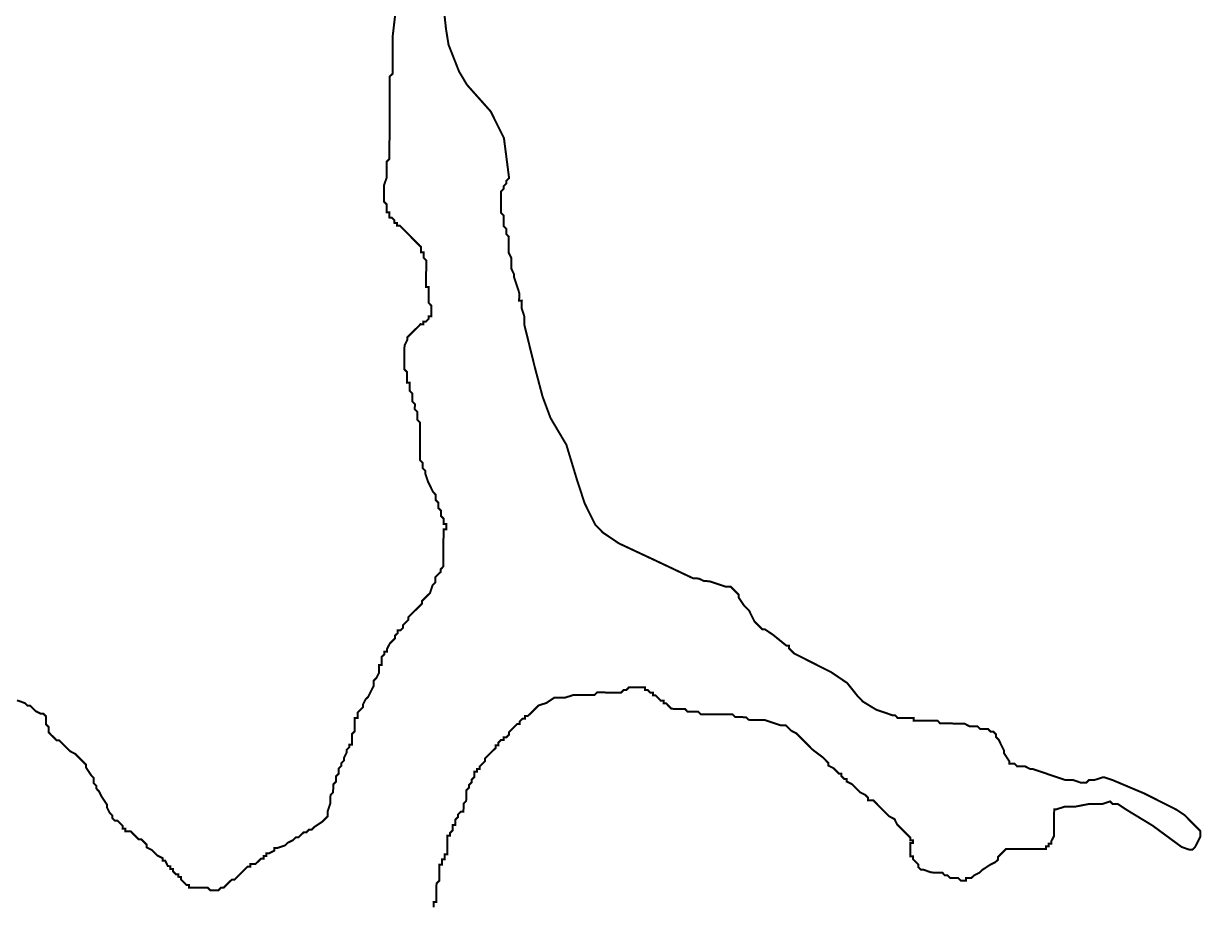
# Model space of a CAD drawing. Header units: metres. Extents: x 290190 to 339802, y 1811045 to 1991312.
# Drawn here: x 322448 to 324234, y 1845663 to 1847000 of the extents above; entities that cross this region are included whole.
import ezdxf

# ---------------------------------------------------------------- set-up
doc = ezdxf.new("R2010")
doc.units = ezdxf.units.M
doc.header["$MEASUREMENT"] = 0
doc.layers.add('HAZARDS LINE', color=1, linetype='Continuous')

msp = doc.modelspace()

# ---------------------------------------------------------------- linework, layer by layer
at = {"layer": 'HAZARDS LINE', "lineweight": 18}
for points in [[(323069.8, 1845660.5, 3.03, 3.03, 0), (323069.8, 1845664.5, 3.03, 3.03, 0), (323069.8, 1845668.6, 3.03, 3.03, 0), (323073.8, 1845668.6, 3.03, 3.03, 0), (323073.9, 1845672.6, 3.03, 3.03, 0), (323073.9, 1845676.6, 3.03, 3.03, 0), (323073.9, 1845680.7, 3.03, 3.03, 0), (323073.9, 1845684.7, 3.03, 3.03, 0), (323073.9, 1845688.7, 3.03, 3.03, 0), (323073.9, 1845692.8, 3.03, 3.03, 0), (323074, 1845696.8, 3.03, 3.03, 0), (323078, 1845700.8, 3.03, 3.03, 0), (323078, 1845704.8, 3.03, 3.03, 0), (323078.1, 1845708.9, 3.03, 3.03, 0), (323078.1, 1845712.9, 3.03, 3.03, 0), (323078.1, 1845717, 3.03, 3.03, 0), (323078.1, 1845721, 3.03, 3.03, 0), (323078.1, 1845725, 3.03, 3.03, 0), (323082.2, 1845725, 3.03, 3.03, 0), (323082.2, 1845729, 3.03, 3.03, 0), (323082.2, 1845733.1, 3.03, 3.03, 0), (323086.2, 1845733.1, 3.03, 3.03, 0), (323086.3, 1845737.1, 3.03, 3.03, 0), (323086.3, 1845741.1, 3.03, 3.03, 0), (323090.3, 1845741.1, 3.03, 3.03, 0), (323090.3, 1845745.1, 3.03, 3.03, 0), (323090.4, 1845749.2, 3.03, 3.03, 0), (323090.4, 1845753.2, 3.03, 3.03, 0), (323090.4, 1845757.2, 3.03, 3.03, 0), (323090.4, 1845761.3, 3.03, 3.03, 0), (323090.4, 1845765.3, 3.03, 3.03, 0), (323090.5, 1845769.3, 3.03, 3.03, 0), (323094.5, 1845769.3, 3.03, 3.03, 0), (323094.5, 1845773.4, 3.03, 3.03, 0), (323098.6, 1845777.4, 3.03, 3.03, 0), (323098.6, 1845781.4, 3.03, 3.03, 0), (323098.6, 1845785.4, 3.03, 3.03, 0), (323102.6, 1845785.4, 3.03, 3.03, 0), (323102.7, 1845789.5, 3.03, 3.03, 0), (323102.7, 1845793.5, 3.03, 3.03, 0), (323106.7, 1845797.5, 3.03, 3.03, 0), (323106.7, 1845801.5, 3.03, 3.03, 0), (323110.8, 1845805.6, 3.03, 3.03, 0), (323114.8, 1845805.5, 3.03, 3.03, 0), (323114.9, 1845809.6, 3.03, 3.03, 0), (323114.9, 1845813.6, 3.03, 3.03, 0), (323114.9, 1845817.6, 3.03, 3.03, 0), (323118.9, 1845821.7, 3.03, 3.03, 0), (323119, 1845825.7, 3.03, 3.03, 0), (323119, 1845829.7, 3.03, 3.03, 0), (323119, 1845833.8, 3.03, 3.03, 0), (323119, 1845837.8, 3.03, 3.03, 0), (323123.1, 1845841.8, 3.03, 3.03, 0), (323123.1, 1845845.8, 3.03, 3.03, 0), (323127.1, 1845849.9, 3.03, 3.03, 0), (323127.2, 1845853.9, 3.03, 3.03, 0), (323131.2, 1845857.9, 3.03, 3.03, 0), (323131.2, 1845861.9, 3.03, 3.03, 0), (323131.3, 1845866, 3.03, 3.03, 0), (323135.3, 1845866, 3.03, 3.03, 0), (323135.3, 1845870, 3.03, 3.03, 0), (323139.3, 1845870, 3.03, 3.03, 0), (323139.4, 1845874, 3.03, 3.03, 0), (323143.4, 1845878, 3.03, 3.03, 0), (323147.5, 1845882, 3.03, 3.03, 0), (323147.5, 1845886.1, 3.03, 3.03, 0), (323151.5, 1845890.1, 3.03, 3.03, 0), (323155.6, 1845894.1, 3.03, 3.03, 0), (323159.6, 1845898.1, 3.03, 3.03, 0), (323163.7, 1845902.1, 3.03, 3.03, 0), (323163.7, 1845906.2, 3.03, 3.03, 0), (323167.8, 1845906.1, 3.03, 3.03, 0), (323167.8, 1845910.2, 3.03, 3.03, 0), (323171.8, 1845914.2, 3.03, 3.03, 0), (323175.9, 1845914.2, 3.03, 3.03, 0), (323175.9, 1845918.2, 3.03, 3.03, 0), (323179.9, 1845918.2, 3.03, 3.03, 0), (323184, 1845922.2, 3.03, 3.03, 0), (323184, 1845926.2, 3.03, 3.03, 0), (323188, 1845930.2, 3.03, 3.03, 0), (323192.1, 1845934.3, 3.03, 3.03, 0), (323196.1, 1845938.3, 3.03, 3.03, 0), (323200.2, 1845938.3, 3.03, 3.03, 0), (323200.2, 1845942.3, 3.03, 3.03, 0), (323204.3, 1845946.3, 3.03, 3.03, 0), (323208.3, 1845946.3, 3.03, 3.03, 0), (323208.3, 1845950.3, 3.03, 3.03, 0), (323212.3, 1845950.3, 3.03, 3.03, 0), (323216.4, 1845954.3, 3.03, 3.03, 0), (323228.6, 1845966.4, 3.03, 3.03, 0), (323240.7, 1845970.3, 3.03, 3.03, 0), (323252.8, 1845978.4, 3.03, 3.03, 0), (323268.9, 1845978.3, 3.03, 3.03, 0), (323281.1, 1845982.2, 3.03, 3.03, 0), (323309.3, 1845982.1, 3.03, 3.03, 0), (323313.3, 1845982.1, 3.03, 3.03, 0), (323317.4, 1845986.1, 3.03, 3.03, 0), (323321.4, 1845986.1, 3.03, 3.03, 0), (323329.5, 1845986.1, 3.03, 3.03, 0), (323333.5, 1845986, 3.03, 3.03, 0), (323337.6, 1845986, 3.03, 3.03, 0), (323341.6, 1845986, 3.03, 3.03, 0), (323345.6, 1845986, 3.03, 3.03, 0), (323349.7, 1845986, 3.03, 3.03, 0), (323353.7, 1845985.9, 3.03, 3.03, 0), (323357.7, 1845989.9, 3.03, 3.03, 0), (323361.8, 1845989.9, 3.03, 3.03, 0), (323365.8, 1845993.9, 3.03, 3.03, 0), (323369.9, 1845993.9, 3.03, 3.03, 0), (323373.9, 1845993.9, 3.03, 3.03, 0), (323377.9, 1845993.9, 3.03, 3.03, 0), (323382, 1845993.9, 3.03, 3.03, 0), (323386, 1845993.8, 3.03, 3.03, 0), (323390, 1845993.8, 3.03, 3.03, 0), (323390, 1845989.8, 3.03, 3.03, 0), (323394.1, 1845989.8, 3.03, 3.03, 0), (323398.1, 1845985.7, 3.03, 3.03, 0), (323402.1, 1845985.7, 3.03, 3.03, 0), (323402.1, 1845981.7, 3.03, 3.03, 0), (323406.1, 1845981.6, 3.03, 3.03, 0), (323410.1, 1845977.6, 3.03, 3.03, 0), (323414.1, 1845973.5, 3.03, 3.03, 0), (323418.2, 1845973.5, 3.03, 3.03, 0), (323418.2, 1845969.5, 3.03, 3.03, 0), (323422.2, 1845969.5, 3.03, 3.03, 0), (323426.2, 1845965.4, 3.03, 3.03, 0), (323430.2, 1845961.4, 3.03, 3.03, 0), (323434.3, 1845961.3, 3.03, 3.03, 0), (323438.3, 1845961.3, 3.03, 3.03, 0), (323442.3, 1845961.3, 3.03, 3.03, 0), (323446.4, 1845961.3, 3.03, 3.03, 0), (323450.4, 1845961.3, 3.03, 3.03, 0), (323454.4, 1845957.2, 3.03, 3.03, 0), (323458.4, 1845957.2, 3.03, 3.03, 0), (323462.5, 1845957.2, 3.03, 3.03, 0), (323466.5, 1845957.2, 3.03, 3.03, 0), (323470.5, 1845957.1, 3.03, 3.03, 0), (323474.6, 1845953.1, 3.03, 3.03, 0), (323478.6, 1845953.1, 3.03, 3.03, 0), (323482.6, 1845953, 3.03, 3.03, 0), (323486.7, 1845953, 3.03, 3.03, 0), (323490.7, 1845953, 3.03, 3.03, 0), (323494.7, 1845953, 3.03, 3.03, 0), (323498.8, 1845953, 3.03, 3.03, 0), (323502.8, 1845952.9, 3.03, 3.03, 0), (323506.8, 1845952.9, 3.03, 3.03, 0), (323510.9, 1845952.9, 3.03, 3.03, 0), (323514.9, 1845952.9, 3.03, 3.03, 0), (323518.9, 1845952.9, 3.03, 3.03, 0), (323523, 1845952.8, 3.03, 3.03, 0), (323527, 1845948.8, 3.03, 3.03, 0), (323531, 1845948.8, 3.03, 3.03, 0), (323535, 1845948.8, 3.03, 3.03, 0), (323539.1, 1845948.7, 3.03, 3.03, 0), (323543.1, 1845948.7, 3.03, 3.03, 0), (323547.1, 1845944.7, 3.03, 3.03, 0), (323551.2, 1845944.6, 3.03, 3.03, 0), (323555.2, 1845944.6, 3.03, 3.03, 0), (323559.2, 1845944.6, 3.03, 3.03, 0), (323563.3, 1845944.6, 3.03, 3.03, 0), (323567.3, 1845944.6, 3.03, 3.03, 0), (323571.3, 1845944.5, 3.03, 3.03, 0), (323583.4, 1845940.4, 3.03, 3.03, 0), (323595.5, 1845936.4, 3.03, 3.03, 0), (323599.5, 1845936.3, 3.03, 3.03, 0), (323603.6, 1845936.3, 3.03, 3.03, 0), (323607.6, 1845932.3, 3.03, 3.03, 0), (323611.6, 1845928.2, 3.03, 3.03, 0), (323619.6, 1845924.1, 3.03, 3.03, 0), (323623.6, 1845920.1, 3.03, 3.03, 0), (323627.7, 1845916, 3.03, 3.03, 0), (323631.7, 1845912, 3.03, 3.03, 0), (323643.7, 1845899.8, 3.03, 3.03, 0), (323659.8, 1845887.6, 3.03, 3.03, 0), (323667.8, 1845879.5, 3.03, 3.03, 0), (323667.8, 1845875.5, 3.03, 3.03, 0), (323675.8, 1845871.4, 3.03, 3.03, 0), (323683.9, 1845863.3, 3.03, 3.03, 0), (323687.9, 1845863.3, 3.03, 3.03, 0), (323687.9, 1845859.3, 3.03, 3.03, 0), (323691.9, 1845855.2, 3.03, 3.03, 0), (323695.9, 1845855.2, 3.03, 3.03, 0), (323695.9, 1845851.2, 3.03, 3.03, 0), (323704, 1845847.1, 3.03, 3.03, 0), (323708, 1845843, 3.03, 3.03, 0), (323712, 1845839, 3.03, 3.03, 0), (323716, 1845834.9, 3.03, 3.03, 0), (323724.1, 1845830.8, 3.03, 3.03, 0), (323728.1, 1845826.8, 3.03, 3.03, 0), (323728.1, 1845822.8, 3.03, 3.03, 0), (323732.1, 1845822.7, 3.03, 3.03, 0), (323736.1, 1845822.7, 3.03, 3.03, 0), (323740.1, 1845818.7, 3.03, 3.03, 0), (323744.1, 1845814.6, 3.03, 3.03, 0), (323752.2, 1845806.5, 3.03, 3.03, 0), (323756.2, 1845802.4, 3.03, 3.03, 0), (323760.2, 1845798.4, 3.03, 3.03, 0), (323768.3, 1845794.3, 3.03, 3.03, 0), (323772.2, 1845786.2, 3.03, 3.03, 0), (323776.3, 1845782.2, 3.03, 3.03, 0), (323780.3, 1845778.1, 3.03, 3.03, 0), (323788.3, 1845770, 3.03, 3.03, 0), (323792.3, 1845766, 3.03, 3.03, 0), (323792.3, 1845761.9, 3.03, 3.03, 0), (323796.3, 1845761.9, 3.03, 3.03, 0), (323796.3, 1845757.9, 3.03, 3.03, 0), (323792.3, 1845757.9, 3.03, 3.03, 0), (323792.2, 1845749.8, 3.03, 3.03, 0), (323792.2, 1845745.8, 3.03, 3.03, 0), (323792.2, 1845741.8, 3.03, 3.03, 0), (323792.2, 1845737.7, 3.03, 3.03, 0), (323796.2, 1845737.7, 3.03, 3.03, 0), (323796.2, 1845733.7, 3.03, 3.03, 0), (323800.2, 1845729.6, 3.03, 3.03, 0), (323804.2, 1845725.6, 3.03, 3.03, 0), (323804.2, 1845721.5, 3.03, 3.03, 0), (323808.2, 1845717.5, 3.03, 3.03, 0), (323812.3, 1845717.5, 3.03, 3.03, 0), (323824.3, 1845713.4, 3.03, 3.03, 0), (323828.4, 1845713.3, 3.03, 3.03, 0), (323832.4, 1845713.3, 3.03, 3.03, 0), (323836.4, 1845713.3, 3.03, 3.03, 0), (323840.5, 1845713.3, 3.03, 3.03, 0), (323844.5, 1845709.2, 3.03, 3.03, 0), (323848.5, 1845709.2, 3.03, 3.03, 0), (323852.5, 1845705.2, 3.03, 3.03, 0), (323856.6, 1845705.1, 3.03, 3.03, 0), (323860.6, 1845705.1, 3.03, 3.03, 0), (323864.6, 1845705.1, 3.03, 3.03, 0), (323868.7, 1845701, 3.03, 3.03, 0), (323872.7, 1845701, 3.03, 3.03, 0), (323876.7, 1845701, 3.03, 3.03, 0), (323876.7, 1845705, 3.03, 3.03, 0), (323880.8, 1845705, 3.03, 3.03, 0), (323884.8, 1845705, 3.03, 3.03, 0), (323888.9, 1845709, 3.03, 3.03, 0), (323896.9, 1845713, 3.03, 3.03, 0), (323901, 1845717, 3.03, 3.03, 0), (323913.1, 1845725, 3.03, 3.03, 0), (323921.2, 1845729, 3.03, 3.03, 0), (323925.3, 1845733, 3.03, 3.03, 0), (323925.3, 1845737.1, 3.03, 3.03, 0), (323929.4, 1845741.1, 3.03, 3.03, 0), (323933.4, 1845745.1, 3.03, 3.03, 0), (323937.5, 1845749.1, 3.03, 3.03, 0), (323941.5, 1845749.1, 3.03, 3.03, 0), (323945.5, 1845749.1, 3.03, 3.03, 0), (323949.6, 1845749.1, 3.03, 3.03, 0), (323953.6, 1845749, 3.03, 3.03, 0), (323965.7, 1845749, 3.03, 3.03, 0), (323981.8, 1845748.9, 3.03, 3.03, 0), (323989.9, 1845748.9, 3.03, 3.03, 0), (323993.9, 1845748.9, 3.03, 3.03, 0), (323998, 1845748.8, 3.03, 3.03, 0), (323998, 1845752.9, 3.03, 3.03, 0), (324002, 1845752.8, 3.03, 3.03, 0), (324002, 1845756.9, 3.03, 3.03, 0), (324006.1, 1845756.9, 3.03, 3.03, 0), (324006.1, 1845760.9, 3.03, 3.03, 0), (324010.2, 1845768.9, 3.03, 3.03, 0), (324010.2, 1845773, 3.03, 3.03, 0), (324010.2, 1845777, 3.03, 3.03, 0), (324010.3, 1845789.1, 3.03, 3.03, 0), (324010.3, 1845793.2, 3.03, 3.03, 0), (324010.3, 1845805.3, 3.03, 3.03, 0), (324010.4, 1845809.3, 3.03, 3.03, 0), (324014.4, 1845809.3, 3.03, 3.03, 0), (324026.5, 1845813.2, 3.03, 3.03, 0), (324042.6, 1845813.2, 3.03, 3.03, 0), (324062.8, 1845817.1, 3.03, 3.03, 0), (324083, 1845817, 3.03, 3.03, 0), (324095.1, 1845821, 3.03, 3.03, 0), (324099.1, 1845816.9, 3.03, 3.03, 0), (324107.2, 1845816.9, 3.03, 3.03, 0), (324119.3, 1845808.8, 3.03, 3.03, 0), (324159.5, 1845784.4, 3.03, 3.03, 0), (324203.7, 1845751.9, 3.03, 3.03, 0), (324215.8, 1845747.8, 3.03, 3.03, 0), (324219.8, 1845747.8, 3.03, 3.03, 0), (324223.9, 1845751.8, 3.03, 3.03, 0), (324232, 1845767.9, 3.03, 3.03, 0), (324232, 1845771.9, 3.03, 3.03, 0), (324232.1, 1845775.9, 3.03, 3.03, 0), (324224, 1845784.1, 3.03, 3.03, 0), (324208, 1845800.3, 3.03, 3.03, 0), (324195.9, 1845808.4, 3.03, 3.03, 0), (324147.6, 1845832.8, 3.03, 3.03, 0), (324099.3, 1845853.2, 3.03, 3.03, 0), (324087.2, 1845857.3, 3.03, 3.03, 0), (324083.2, 1845857.4, 3.03, 3.03, 0), (324071.1, 1845853.4, 3.03, 3.03, 0), (324063, 1845853.4, 3.03, 3.03, 0), (324059, 1845849.4, 3.03, 3.03, 0), (324050.9, 1845849.4, 3.03, 3.03, 0), (324038.8, 1845853.5, 3.03, 3.03, 0), (324026.7, 1845853.6, 3.03, 3.03, 0), (323978.4, 1845870, 3.03, 3.03, 0), (323974.3, 1845870, 3.03, 3.03, 0), (323966.3, 1845874.1, 3.03, 3.03, 0), (323962.3, 1845874.1, 3.03, 3.03, 0), (323954.2, 1845874.1, 3.03, 3.03, 0), (323950.2, 1845878.2, 3.03, 3.03, 0), (323946.1, 1845878.2, 3.03, 3.03, 0), (323942.1, 1845878.2, 3.03, 3.03, 0), (323942.1, 1845882.2, 3.03, 3.03, 0), (323934.1, 1845894.4, 3.03, 3.03, 0), (323934.1, 1845898.4, 3.03, 3.03, 0), (323926.2, 1845914.6, 3.03, 3.03, 0), (323922.1, 1845918.6, 3.03, 3.03, 0), (323922.2, 1845922.7, 3.03, 3.03, 0), (323918.1, 1845926.7, 3.03, 3.03, 0), (323914.1, 1845926.8, 3.03, 3.03, 0), (323910.1, 1845930.8, 3.03, 3.03, 0), (323898, 1845930.9, 3.03, 3.03, 0), (323894, 1845934.9, 3.03, 3.03, 0), (323889.9, 1845934.9, 3.03, 3.03, 0), (323881.9, 1845935, 3.03, 3.03, 0), (323873.8, 1845939.1, 3.03, 3.03, 0), (323869.8, 1845939.1, 3.03, 3.03, 0), (323865.8, 1845939.1, 3.03, 3.03, 0), (323857.7, 1845939.1, 3.03, 3.03, 0), (323849.6, 1845939.2, 3.03, 3.03, 0), (323841.6, 1845939.2, 3.03, 3.03, 0), (323837.5, 1845939.2, 3.03, 3.03, 0), (323833.5, 1845943.3, 3.03, 3.03, 0), (323829.5, 1845943.3, 3.03, 3.03, 0), (323825.4, 1845943.3, 3.03, 3.03, 0), (323821.4, 1845943.3, 3.03, 3.03, 0), (323817.4, 1845943.4, 3.03, 3.03, 0), (323813.3, 1845943.4, 3.03, 3.03, 0), (323809.3, 1845943.4, 3.03, 3.03, 0), (323805.3, 1845943.4, 3.03, 3.03, 0), (323801.2, 1845943.4, 3.03, 3.03, 0), (323797.2, 1845943.5, 3.03, 3.03, 0), (323797.2, 1845947.5, 3.03, 3.03, 0), (323793.2, 1845947.5, 3.03, 3.03, 0), (323789.2, 1845947.5, 3.03, 3.03, 0), (323785.1, 1845947.5, 3.03, 3.03, 0), (323781.1, 1845947.6, 3.03, 3.03, 0), (323777.1, 1845947.6, 3.03, 3.03, 0), (323773, 1845947.6, 3.03, 3.03, 0), (323769, 1845951.7, 3.03, 3.03, 0), (323765, 1845951.7, 3.03, 3.03, 0), (323740.8, 1845959.9, 3.03, 3.03, 0), (323720.7, 1845972.1, 3.03, 3.03, 0), (323712.7, 1845980.2, 3.03, 3.03, 0), (323696.6, 1846000.4, 3.03, 3.03, 0), (323672.5, 1846016.7, 3.03, 3.03, 0), (323640.3, 1846033, 3.03, 3.03, 0), (323616.2, 1846045.2, 3.03, 3.03, 0), (323612.2, 1846049.2, 3.03, 3.03, 0), (323608.1, 1846053.3, 3.03, 3.03, 0), (323608.2, 1846057.3, 3.03, 3.03, 0), (323604.1, 1846057.3, 3.03, 3.03, 0), (323584, 1846073.6, 3.03, 3.03, 0), (323572, 1846081.7, 3.03, 3.03, 0), (323567.9, 1846081.7, 3.03, 3.03, 0), (323563.9, 1846085.8, 3.03, 3.03, 0), (323559.9, 1846089.8, 3.03, 3.03, 0), (323555.9, 1846093.9, 3.03, 3.03, 0), (323551.9, 1846102, 3.03, 3.03, 0), (323547.9, 1846110.1, 3.03, 3.03, 0), (323539.9, 1846118.2, 3.03, 3.03, 0), (323531.9, 1846130.3, 3.03, 3.03, 0), (323531.9, 1846134.4, 3.03, 3.03, 0), (323527.9, 1846138.4, 3.03, 3.03, 0), (323523.9, 1846142.5, 3.03, 3.03, 0), (323519.9, 1846146.5, 3.03, 3.03, 0), (323515.8, 1846146.5, 3.03, 3.03, 0), (323511.8, 1846146.6, 3.03, 3.03, 0), (323499.7, 1846150.6, 3.03, 3.03, 0), (323487.6, 1846154.7, 3.03, 3.03, 0), (323483.6, 1846154.8, 3.03, 3.03, 0), (323479.6, 1846154.8, 3.03, 3.03, 0), (323471.5, 1846158.8, 3.03, 3.03, 0), (323463.4, 1846158.9, 3.03, 3.03, 0), (323403.1, 1846187.4, 3.03, 3.03, 0), (323350.7, 1846211.9, 3.03, 3.03, 0), (323326.6, 1846228.1, 3.03, 3.03, 0), (323314.6, 1846240.3, 3.03, 3.03, 0), (323298.6, 1846272.6, 3.03, 3.03, 0), (323286.7, 1846309, 3.03, 3.03, 0), (323270.8, 1846361.5, 3.03, 3.03, 0), (323246.8, 1846402, 3.03, 3.03, 0), (323234.8, 1846434.3, 3.03, 3.03, 0), (323223, 1846478.8, 3.03, 3.03, 0), (323207.1, 1846543.4, 3.03, 3.03, 0), (323207.1, 1846547.4, 3.03, 3.03, 0), (323207.2, 1846555.5, 3.03, 3.03, 0), (323203.2, 1846567.6, 3.03, 3.03, 0), (323203.2, 1846571.7, 3.03, 3.03, 0), (323203.2, 1846575.7, 3.03, 3.03, 0), (323203.3, 1846579.7, 3.03, 3.03, 0), (323199.2, 1846579.7, 3.03, 3.03, 0), (323199.3, 1846583.8, 3.03, 3.03, 0), (323199.3, 1846587.8, 3.03, 3.03, 0), (323199.3, 1846591.8, 3.03, 3.03, 0), (323191.3, 1846616.1, 3.03, 3.03, 0), (323191.4, 1846620.1, 3.03, 3.03, 0), (323187.4, 1846628.2, 3.03, 3.03, 0), (323187.4, 1846632.2, 3.03, 3.03, 0), (323187.4, 1846640.3, 3.03, 3.03, 0), (323187.4, 1846644.4, 3.03, 3.03, 0), (323183.4, 1846652.4, 3.03, 3.03, 0), (323183.5, 1846656.5, 3.03, 3.03, 0), (323183.5, 1846660.5, 3.03, 3.03, 0), (323183.5, 1846664.5, 3.03, 3.03, 0), (323183.5, 1846668.6, 3.03, 3.03, 0), (323183.5, 1846672.6, 3.03, 3.03, 0), (323183.6, 1846676.6, 3.03, 3.03, 0), (323179.6, 1846680.7, 3.03, 3.03, 0), (323179.6, 1846684.7, 3.03, 3.03, 0), (323179.6, 1846688.8, 3.03, 3.03, 0), (323175.6, 1846692.8, 3.03, 3.03, 0), (323175.6, 1846696.9, 3.03, 3.03, 0), (323175.6, 1846700.9, 3.03, 3.03, 0), (323175.6, 1846704.9, 3.03, 3.03, 0), (323175.7, 1846709, 3.03, 3.03, 0), (323171.6, 1846713, 3.03, 3.03, 0), (323171.7, 1846717, 3.03, 3.03, 0), (323171.7, 1846721.1, 3.03, 3.03, 0), (323171.7, 1846725.1, 3.03, 3.03, 0), (323171.7, 1846729.1, 3.03, 3.03, 0), (323171.7, 1846733.2, 3.03, 3.03, 0), (323171.8, 1846737.2, 3.03, 3.03, 0), (323171.8, 1846741.3, 3.03, 3.03, 0), (323171.8, 1846745.3, 3.03, 3.03, 0), (323175.8, 1846749.3, 3.03, 3.03, 0), (323175.9, 1846753.3, 3.03, 3.03, 0), (323179.9, 1846757.4, 3.03, 3.03, 0), (323179.9, 1846761.4, 3.03, 3.03, 0), (323184, 1846765.4, 3.03, 3.03, 0), (323176.2, 1846826, 3.03, 3.03, 0), (323156.2, 1846866.4, 3.03, 3.03, 0), (323120.1, 1846906.9, 3.03, 3.03, 0), (323108.1, 1846927.1, 3.03, 3.03, 0), (323092.2, 1846967.6, 3.03, 3.03, 0), (323088.3, 1846991.8, 3.03, 3.03, 0), (323084.4, 1847028.1, 3.03, 3.03, 0)], [(323011.7, 1847016.4, 3.03, 3.03, 0), (323007.5, 1846980.1, 3.03, 3.03, 0), (323007.3, 1846935.7, 3.03, 3.03, 0), (323007.3, 1846931.7, 3.03, 3.03, 0), (323007.3, 1846923.6, 3.03, 3.03, 0), (323003.2, 1846919.6, 3.03, 3.03, 0), (323003.2, 1846915.5, 3.03, 3.03, 0), (323003.2, 1846911.5, 3.03, 3.03, 0), (323003.2, 1846907.5, 3.03, 3.03, 0), (323003.1, 1846903.4, 3.03, 3.03, 0), (323003.1, 1846899.4, 3.03, 3.03, 0), (323003.1, 1846895.4, 3.03, 3.03, 0), (323003.1, 1846891.3, 3.03, 3.03, 0), (323003.1, 1846887.3, 3.03, 3.03, 0), (323003, 1846883.3, 3.03, 3.03, 0), (323003, 1846879.2, 3.03, 3.03, 0), (323003, 1846875.2, 3.03, 3.03, 0), (323003, 1846871.2, 3.03, 3.03, 0), (323003, 1846867.1, 3.03, 3.03, 0), (323002.9, 1846863.1, 3.03, 3.03, 0), (323002.9, 1846859.1, 3.03, 3.03, 0), (323002.9, 1846855, 3.03, 3.03, 0), (323002.9, 1846851, 3.03, 3.03, 0), (323002.9, 1846847, 3.03, 3.03, 0), (323002.8, 1846842.9, 3.03, 3.03, 0), (323002.8, 1846838.9, 3.03, 3.03, 0), (323002.8, 1846834.9, 3.03, 3.03, 0), (323002.8, 1846830.8, 3.03, 3.03, 0), (323002.8, 1846826.8, 3.03, 3.03, 0), (323002.7, 1846822.8, 3.03, 3.03, 0), (323002.7, 1846818.7, 3.03, 3.03, 0), (323002.7, 1846814.7, 3.03, 3.03, 0), (323002.7, 1846810.7, 3.03, 3.03, 0), (323002.7, 1846806.6, 3.03, 3.03, 0), (323002.6, 1846802.6, 3.03, 3.03, 0), (323002.6, 1846798.5, 3.03, 3.03, 0), (323002.6, 1846794.5, 3.03, 3.03, 0), (322998.6, 1846790.5, 3.03, 3.03, 0), (322998.5, 1846786.5, 3.03, 3.03, 0), (322998.5, 1846782.4, 3.03, 3.03, 0), (322998.5, 1846778.4, 3.03, 3.03, 0), (322998.5, 1846774.4, 3.03, 3.03, 0), (322998.5, 1846770.3, 3.03, 3.03, 0), (322998.4, 1846766.3, 3.03, 3.03, 0), (322994.3, 1846754.2, 3.03, 3.03, 0), (322994.3, 1846746.1, 3.03, 3.03, 0), (322994.3, 1846742.1, 3.03, 3.03, 0), (322994.3, 1846738.1, 3.03, 3.03, 0), (322994.3, 1846734, 3.03, 3.03, 0), (322994.2, 1846730, 3.03, 3.03, 0), (322998.2, 1846726, 3.03, 3.03, 0), (322998.2, 1846721.9, 3.03, 3.03, 0), (322998.2, 1846717.9, 3.03, 3.03, 0), (322998.2, 1846713.8, 3.03, 3.03, 0), (323002.2, 1846713.8, 3.03, 3.03, 0), (323002.2, 1846709.8, 3.03, 3.03, 0), (323002.2, 1846705.8, 3.03, 3.03, 0), (323006.2, 1846705.7, 3.03, 3.03, 0), (323010.2, 1846701.7, 3.03, 3.03, 0), (323010.2, 1846697.7, 3.03, 3.03, 0), (323014.2, 1846697.6, 3.03, 3.03, 0), (323014.2, 1846693.6, 3.03, 3.03, 0), (323018.3, 1846693.6, 3.03, 3.03, 0), (323022.3, 1846689.5, 3.03, 3.03, 0), (323026.3, 1846685.5, 3.03, 3.03, 0), (323030.3, 1846681.4, 3.03, 3.03, 0), (323034.3, 1846677.4, 3.03, 3.03, 0), (323038.3, 1846673.3, 3.03, 3.03, 0), (323042.3, 1846669.3, 3.03, 3.03, 0), (323046.4, 1846665.2, 3.03, 3.03, 0), (323050.4, 1846661.1, 3.03, 3.03, 0), (323050.4, 1846657.1, 3.03, 3.03, 0), (323050.3, 1846653.1, 3.03, 3.03, 0), (323054.4, 1846653.1, 3.03, 3.03, 0), (323054.4, 1846649, 3.03, 3.03, 0), (323054.3, 1846645, 3.03, 3.03, 0), (323058.3, 1846640.9, 3.03, 3.03, 0), (323058.3, 1846636.9, 3.03, 3.03, 0), (323058.3, 1846632.9, 3.03, 3.03, 0), (323058.3, 1846628.8, 3.03, 3.03, 0), (323058.3, 1846624.8, 3.03, 3.03, 0), (323058.2, 1846620.8, 3.03, 3.03, 0), (323058.2, 1846616.7, 3.03, 3.03, 0), (323058.2, 1846612.7, 3.03, 3.03, 0), (323058.2, 1846608.7, 3.03, 3.03, 0), (323058.2, 1846604.6, 3.03, 3.03, 0), (323058.2, 1846600.6, 3.03, 3.03, 0), (323062.2, 1846600.6, 3.03, 3.03, 0), (323062.1, 1846592.5, 3.03, 3.03, 0), (323062.1, 1846588.5, 3.03, 3.03, 0), (323062.1, 1846584.4, 3.03, 3.03, 0), (323062.1, 1846580.4, 3.03, 3.03, 0), (323062.1, 1846576.4, 3.03, 3.03, 0), (323066.1, 1846572.3, 3.03, 3.03, 0), (323066.1, 1846568.3, 3.03, 3.03, 0), (323066, 1846564.2, 3.03, 3.03, 0), (323066, 1846560.2, 3.03, 3.03, 0), (323066, 1846556.2, 3.03, 3.03, 0), (323062, 1846556.2, 3.03, 3.03, 0), (323062, 1846552.2, 3.03, 3.03, 0), (323057.9, 1846548.1, 3.03, 3.03, 0), (323053.9, 1846548.2, 3.03, 3.03, 0), (323053.8, 1846544.1, 3.03, 3.03, 0), (323049.8, 1846544.2, 3.03, 3.03, 0), (323045.8, 1846540.1, 3.03, 3.03, 0), (323041.7, 1846536.1, 3.03, 3.03, 0), (323033.6, 1846528.1, 3.03, 3.03, 0), (323029.5, 1846524.1, 3.03, 3.03, 0), (323029.5, 1846520, 3.03, 3.03, 0), (323025.5, 1846512, 3.03, 3.03, 0), (323025.4, 1846508, 3.03, 3.03, 0), (323025.4, 1846503.9, 3.03, 3.03, 0), (323025.4, 1846499.9, 3.03, 3.03, 0), (323025.4, 1846495.9, 3.03, 3.03, 0), (323025.4, 1846491.8, 3.03, 3.03, 0), (323025.3, 1846487.8, 3.03, 3.03, 0), (323025.3, 1846483.8, 3.03, 3.03, 0), (323025.3, 1846479.7, 3.03, 3.03, 0), (323025.3, 1846475.7, 3.03, 3.03, 0), (323029.3, 1846471.6, 3.03, 3.03, 0), (323029.3, 1846467.6, 3.03, 3.03, 0), (323029.3, 1846463.6, 3.03, 3.03, 0), (323029.2, 1846459.5, 3.03, 3.03, 0), (323029.2, 1846455.5, 3.03, 3.03, 0), (323033.2, 1846455.5, 3.03, 3.03, 0), (323033.2, 1846451.4, 3.03, 3.03, 0), (323033.2, 1846447.4, 3.03, 3.03, 0), (323033.2, 1846443.4, 3.03, 3.03, 0), (323037.2, 1846439.3, 3.03, 3.03, 0), (323037.2, 1846435.3, 3.03, 3.03, 0), (323037.2, 1846431.2, 3.03, 3.03, 0), (323037.1, 1846427.2, 3.03, 3.03, 0), (323041.2, 1846423.2, 3.03, 3.03, 0), (323041.1, 1846419.1, 3.03, 3.03, 0), (323041.1, 1846415.1, 3.03, 3.03, 0), (323045.1, 1846411, 3.03, 3.03, 0), (323045.1, 1846407, 3.03, 3.03, 0), (323045.1, 1846403, 3.03, 3.03, 0), (323045.1, 1846398.9, 3.03, 3.03, 0), (323049.1, 1846394.9, 3.03, 3.03, 0), (323049.1, 1846390.8, 3.03, 3.03, 0), (323049.1, 1846386.8, 3.03, 3.03, 0), (323049, 1846382.8, 3.03, 3.03, 0), (323049, 1846370.7, 3.03, 3.03, 0), (323048.9, 1846350.5, 3.03, 3.03, 0), (323048.9, 1846346.5, 3.03, 3.03, 0), (323048.8, 1846342.4, 3.03, 3.03, 0), (323048.8, 1846338.4, 3.03, 3.03, 0), (323052.8, 1846334.3, 3.03, 3.03, 0), (323052.8, 1846330.3, 3.03, 3.03, 0), (323052.8, 1846326.3, 3.03, 3.03, 0), (323056.8, 1846322.2, 3.03, 3.03, 0), (323056.8, 1846318.2, 3.03, 3.03, 0), (323060.8, 1846306.1, 3.03, 3.03, 0), (323064.8, 1846298, 3.03, 3.03, 0), (323068.8, 1846289.9, 3.03, 3.03, 0), (323072.8, 1846285.8, 3.03, 3.03, 0), (323072.8, 1846281.8, 3.03, 3.03, 0), (323072.7, 1846277.8, 3.03, 3.03, 0), (323076.7, 1846273.7, 3.03, 3.03, 0), (323076.7, 1846269.7, 3.03, 3.03, 0), (323076.7, 1846265.6, 3.03, 3.03, 0), (323080.7, 1846261.6, 3.03, 3.03, 0), (323080.7, 1846257.6, 3.03, 3.03, 0), (323080.7, 1846253.5, 3.03, 3.03, 0), (323084.7, 1846249.5, 3.03, 3.03, 0), (323084.7, 1846245.4, 3.03, 3.03, 0), (323084.7, 1846241.4, 3.03, 3.03, 0), (323088.7, 1846241.4, 3.03, 3.03, 0), (323088.7, 1846237.3, 3.03, 3.03, 0), (323088.7, 1846233.3, 3.03, 3.03, 0), (323084.6, 1846233.3, 3.03, 3.03, 0), (323084.6, 1846229.3, 3.03, 3.03, 0), (323084.6, 1846225.3, 3.03, 3.03, 0), (323084.6, 1846221.2, 3.03, 3.03, 0), (323084.5, 1846217.2, 3.03, 3.03, 0), (323084.5, 1846213.2, 3.03, 3.03, 0), (323084.5, 1846209.1, 3.03, 3.03, 0), (323084.5, 1846205.1, 3.03, 3.03, 0), (323084.5, 1846201.1, 3.03, 3.03, 0), (323084.4, 1846197, 3.03, 3.03, 0), (323084.4, 1846193, 3.03, 3.03, 0), (323084.4, 1846189, 3.03, 3.03, 0), (323084.4, 1846184.9, 3.03, 3.03, 0), (323084.4, 1846180.9, 3.03, 3.03, 0), (323084.3, 1846176.9, 3.03, 3.03, 0), (323080.3, 1846172.8, 3.03, 3.03, 0), (323080.3, 1846168.8, 3.03, 3.03, 0), (323076.2, 1846164.8, 3.03, 3.03, 0), (323072.2, 1846160.8, 3.03, 3.03, 0), (323072.1, 1846156.7, 3.03, 3.03, 0), (323072.1, 1846152.7, 3.03, 3.03, 0), (323068.1, 1846148.7, 3.03, 3.03, 0), (323064, 1846136.6, 3.03, 3.03, 0), (323059.9, 1846132.6, 3.03, 3.03, 0), (323055.9, 1846128.6, 3.03, 3.03, 0), (323051.8, 1846124.6, 3.03, 3.03, 0), (323051.8, 1846120.5, 3.03, 3.03, 0), (323047.8, 1846116.5, 3.03, 3.03, 0), (323043.7, 1846112.5, 3.03, 3.03, 0), (323039.6, 1846108.5, 3.03, 3.03, 0), (323035.6, 1846104.5, 3.03, 3.03, 0), (323031.5, 1846100.5, 3.03, 3.03, 0), (323031.5, 1846096.4, 3.03, 3.03, 0), (323027.5, 1846092.4, 3.03, 3.03, 0), (323023.4, 1846088.4, 3.03, 3.03, 0), (323023.4, 1846084.4, 3.03, 3.03, 0), (323019.3, 1846080.3, 3.03, 3.03, 0), (323015.3, 1846080.4, 3.03, 3.03, 0), (323015.3, 1846076.3, 3.03, 3.03, 0), (323011.2, 1846072.3, 3.03, 3.03, 0), (323011.2, 1846068.3, 3.03, 3.03, 0), (323007.2, 1846064.3, 3.03, 3.03, 0), (323003.1, 1846060.2, 3.03, 3.03, 0), (322999, 1846052.2, 3.03, 3.03, 0), (322999, 1846048.2, 3.03, 3.03, 0), (322995, 1846048.2, 3.03, 3.03, 0), (322995, 1846044.1, 3.03, 3.03, 0), (322990.9, 1846040.1, 3.03, 3.03, 0), (322990.9, 1846032.1, 3.03, 3.03, 0), (322990.9, 1846028, 3.03, 3.03, 0), (322986.8, 1846028, 3.03, 3.03, 0), (322986.8, 1846024, 3.03, 3.03, 0), (322986.8, 1846015.9, 3.03, 3.03, 0), (322982.7, 1846007.9, 3.03, 3.03, 0), (322978.6, 1846003.9, 3.03, 3.03, 0), (322978.6, 1845995.8, 3.03, 3.03, 0), (322974.5, 1845987.8, 3.03, 3.03, 0), (322970.5, 1845979.7, 3.03, 3.03, 0), (322966.4, 1845975.7, 3.03, 3.03, 0), (322962.3, 1845967.6, 3.03, 3.03, 0), (322962.3, 1845963.6, 3.03, 3.03, 0), (322958.3, 1845959.6, 3.03, 3.03, 0), (322954.2, 1845955.6, 3.03, 3.03, 0), (322954.2, 1845951.5, 3.03, 3.03, 0), (322954.2, 1845947.5, 3.03, 3.03, 0), (322950.1, 1845947.5, 3.03, 3.03, 0), (322950.1, 1845943.5, 3.03, 3.03, 0), (322950.1, 1845939.5, 3.03, 3.03, 0), (322950.1, 1845935.4, 3.03, 3.03, 0), (322950, 1845927.4, 3.03, 3.03, 0), (322946, 1845923.3, 3.03, 3.03, 0), (322946, 1845919.3, 3.03, 3.03, 0), (322945.9, 1845915.3, 3.03, 3.03, 0), (322945.9, 1845911.2, 3.03, 3.03, 0), (322945.9, 1845907.2, 3.03, 3.03, 0), (322941.9, 1845907.2, 3.03, 3.03, 0), (322941.8, 1845903.2, 3.03, 3.03, 0), (322937.8, 1845899.2, 3.03, 3.03, 0), (322937.8, 1845895.1, 3.03, 3.03, 0), (322933.7, 1845887.1, 3.03, 3.03, 0), (322933.7, 1845883.1, 3.03, 3.03, 0), (322929.6, 1845879, 3.03, 3.03, 0), (322929.6, 1845875, 3.03, 3.03, 0), (322925.6, 1845871, 3.03, 3.03, 0), (322925.5, 1845867, 3.03, 3.03, 0), (322925.5, 1845862.9, 3.03, 3.03, 0), (322921.5, 1845858.9, 3.03, 3.03, 0), (322921.4, 1845854.9, 3.03, 3.03, 0), (322921.4, 1845850.8, 3.03, 3.03, 0), (322917.4, 1845846.8, 3.03, 3.03, 0), (322917.4, 1845842.8, 3.03, 3.03, 0), (322917.3, 1845838.8, 3.03, 3.03, 0), (322917.3, 1845834.7, 3.03, 3.03, 0), (322913.3, 1845830.7, 3.03, 3.03, 0), (322913.2, 1845826.7, 3.03, 3.03, 0), (322913.2, 1845822.6, 3.03, 3.03, 0), (322913.2, 1845818.6, 3.03, 3.03, 0), (322909.1, 1845806.5, 3.03, 3.03, 0), (322909.1, 1845798.5, 3.03, 3.03, 0), (322905, 1845794.4, 3.03, 3.03, 0), (322901, 1845790.4, 3.03, 3.03, 0), (322888.8, 1845782.4, 3.03, 3.03, 0), (322884.8, 1845778.4, 3.03, 3.03, 0), (322880.7, 1845778.4, 3.03, 3.03, 0), (322876.7, 1845774.4, 3.03, 3.03, 0), (322872.7, 1845774.4, 3.03, 3.03, 0), (322868.6, 1845770.4, 3.03, 3.03, 0), (322864.5, 1845766.4, 3.03, 3.03, 0), (322860.5, 1845766.4, 3.03, 3.03, 0), (322856.5, 1845762.4, 3.03, 3.03, 0), (322848.4, 1845758.4, 3.03, 3.03, 0), (322844.3, 1845754.4, 3.03, 3.03, 0), (322832.2, 1845750.4, 3.03, 3.03, 0), (322828.2, 1845750.4, 3.03, 3.03, 0), (322828.1, 1845746.4, 3.03, 3.03, 0), (322820.1, 1845742.4, 3.03, 3.03, 0), (322816, 1845742.4, 3.03, 3.03, 0), (322816, 1845738.4, 3.03, 3.03, 0), (322812, 1845738.4, 3.03, 3.03, 0), (322812, 1845734.4, 3.03, 3.03, 0), (322807.9, 1845734.4, 3.03, 3.03, 0), (322803.9, 1845730.4, 3.03, 3.03, 0), (322799.8, 1845726.4, 3.03, 3.03, 0), (322791.7, 1845726.4, 3.03, 3.03, 0), (322791.7, 1845722.4, 3.03, 3.03, 0), (322787.7, 1845722.4, 3.03, 3.03, 0), (322783.6, 1845718.4, 3.03, 3.03, 0), (322779.6, 1845714.4, 3.03, 3.03, 0), (322775.5, 1845710.3, 3.03, 3.03, 0), (322771.5, 1845706.3, 3.03, 3.03, 0), (322767.4, 1845702.3, 3.03, 3.03, 0), (322763.4, 1845702.3, 3.03, 3.03, 0), (322759.3, 1845698.3, 3.03, 3.03, 0), (322755.3, 1845694.3, 3.03, 3.03, 0), (322751.2, 1845690.3, 3.03, 3.03, 0), (322747.2, 1845690.3, 3.03, 3.03, 0), (322743.1, 1845686.3, 3.03, 3.03, 0), (322739.1, 1845686.3, 3.03, 3.03, 0), (322735.1, 1845686.3, 3.03, 3.03, 0), (322731, 1845686.3, 3.03, 3.03, 0), (322727, 1845690.4, 3.03, 3.03, 0), (322723, 1845690.4, 3.03, 3.03, 0), (322719, 1845690.4, 3.03, 3.03, 0), (322714.9, 1845690.5, 3.03, 3.03, 0), (322710.9, 1845690.5, 3.03, 3.03, 0), (322706.9, 1845690.5, 3.03, 3.03, 0), (322702.8, 1845690.5, 3.03, 3.03, 0), (322698.8, 1845690.5, 3.03, 3.03, 0), (322698.8, 1845694.6, 3.03, 3.03, 0), (322694.8, 1845694.6, 3.03, 3.03, 0), (322690.8, 1845698.6, 3.03, 3.03, 0), (322686.8, 1845702.7, 3.03, 3.03, 0), (322686.8, 1845706.7, 3.03, 3.03, 0), (322682.7, 1845706.8, 3.03, 3.03, 0), (322682.8, 1845710.8, 3.03, 3.03, 0), (322678.7, 1845710.8, 3.03, 3.03, 0), (322674.7, 1845714.9, 3.03, 3.03, 0), (322674.7, 1845718.9, 3.03, 3.03, 0), (322670.7, 1845718.9, 3.03, 3.03, 0), (322670.7, 1845722.9, 3.03, 3.03, 0), (322666.7, 1845723, 3.03, 3.03, 0), (322662.7, 1845731.1, 3.03, 3.03, 0), (322658.7, 1845731.1, 3.03, 3.03, 0), (322658.7, 1845735.1, 3.03, 3.03, 0), (322650.6, 1845739.2, 3.03, 3.03, 0), (322646.6, 1845743.2, 3.03, 3.03, 0), (322642.6, 1845747.3, 3.03, 3.03, 0), (322634.5, 1845751.4, 3.03, 3.03, 0), (322634.6, 1845755.4, 3.03, 3.03, 0), (322630.6, 1845759.5, 3.03, 3.03, 0), (322626.5, 1845763.5, 3.03, 3.03, 0), (322622.5, 1845763.5, 3.03, 3.03, 0), (322618.5, 1845767.6, 3.03, 3.03, 0), (322614.5, 1845771.6, 3.03, 3.03, 0), (322610.5, 1845775.7, 3.03, 3.03, 0), (322606.4, 1845775.7, 3.03, 3.03, 0), (322602.4, 1845775.7, 3.03, 3.03, 0), (322602.4, 1845779.8, 3.03, 3.03, 0), (322598.4, 1845779.8, 3.03, 3.03, 0), (322598.4, 1845783.8, 3.03, 3.03, 0), (322590.4, 1845791.9, 3.03, 3.03, 0), (322586.3, 1845791.9, 3.03, 3.03, 0), (322582.3, 1845796, 3.03, 3.03, 0), (322582.3, 1845800, 3.03, 3.03, 0), (322578.3, 1845804.1, 3.03, 3.03, 0), (322574.3, 1845812.2, 3.03, 3.03, 0), (322574.4, 1845816.2, 3.03, 3.03, 0), (322566.3, 1845828.3, 3.03, 3.03, 0), (322562.3, 1845836.4, 3.03, 3.03, 0), (322558.3, 1845840.5, 3.03, 3.03, 0), (322558.4, 1845844.5, 3.03, 3.03, 0), (322554.3, 1845848.6, 3.03, 3.03, 0), (322554.4, 1845852.6, 3.03, 3.03, 0), (322554.4, 1845856.6, 3.03, 3.03, 0), (322550.4, 1845860.7, 3.03, 3.03, 0), (322542.4, 1845872.8, 3.03, 3.03, 0), (322542.4, 1845876.9, 3.03, 3.03, 0), (322538.4, 1845880.9, 3.03, 3.03, 0), (322534.3, 1845885, 3.03, 3.03, 0), (322530.3, 1845889, 3.03, 3.03, 0), (322526.3, 1845893.1, 3.03, 3.03, 0), (322518.3, 1845897.2, 3.03, 3.03, 0), (322514.3, 1845901.2, 3.03, 3.03, 0), (322510.2, 1845905.3, 3.03, 3.03, 0), (322506.2, 1845909.3, 3.03, 3.03, 0), (322502.2, 1845913.4, 3.03, 3.03, 0), (322498.2, 1845913.4, 3.03, 3.03, 0), (322494.2, 1845917.5, 3.03, 3.03, 0), (322490.1, 1845921.5, 3.03, 3.03, 0), (322486.1, 1845925.6, 3.03, 3.03, 0), (322486.2, 1845929.6, 3.03, 3.03, 0), (322486.2, 1845933.6, 3.03, 3.03, 0), (322482.2, 1845937.7, 3.03, 3.03, 0), (322482.2, 1845941.7, 3.03, 3.03, 0), (322482.2, 1845945.8, 3.03, 3.03, 0), (322482.2, 1845949.8, 3.03, 3.03, 0), (322478.2, 1845953.8, 3.03, 3.03, 0), (322474.2, 1845953.9, 3.03, 3.03, 0), (322466.1, 1845957.9, 3.03, 3.03, 0), (322462.1, 1845962, 3.03, 3.03, 0), (322458.1, 1845966, 3.03, 3.03, 0), (322454.1, 1845966.1, 3.03, 3.03, 0), (322450, 1845970.1, 3.03, 3.03, 0), (322438, 1845974.2, 3.03, 3.03, 0)]]:
    msp.add_lwpolyline(points, format="xyseb", dxfattribs=at)

doc.saveas('drawing.dxf')
